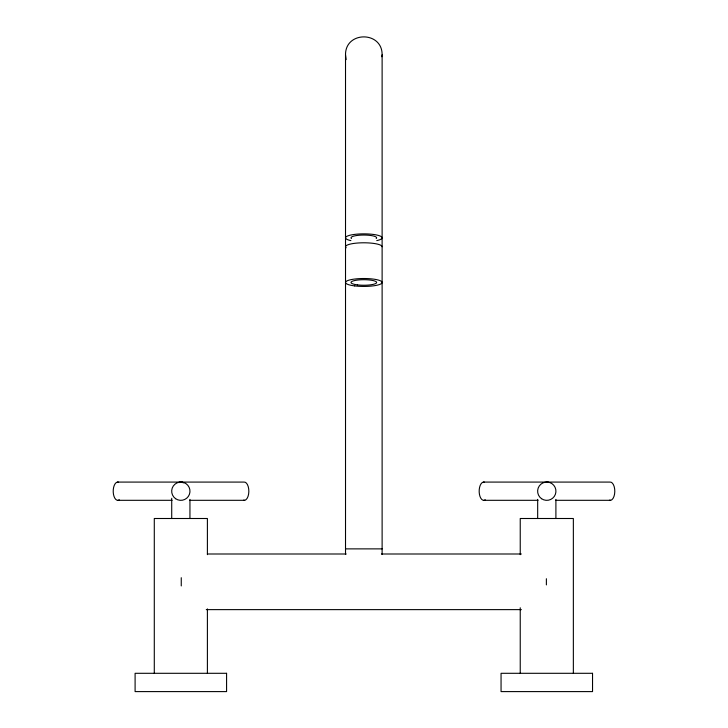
<?xml version="1.0" encoding="UTF-8"?>
<svg xmlns="http://www.w3.org/2000/svg" width="728" height="728" viewBox="0 0 728 728"><rect width="100%" height="100%" fill="white"/><g stroke="black" fill="none" stroke-linecap="round" stroke-linejoin="round"><path stroke-width="1.09" d="M345.518 554.509L345.518 54.837C345.227 30.913 382.409 30.913 382.118 54.837L382.118 554.509M381.863 56.748L382.118 54.837M117.381 482.082L180.289 482.082M483.337 482.082L546.246 482.082A9.146 4.577 -90 0 1 547.438 482.191M118.173 500.309L172.09 500.309M189.617 500.309L244.663 500.309M484.129 500.309L538.047 500.309M555.573 500.309L610.619 500.309M345.518 548.876L382.118 548.876M207.416 553.999L346.191 553.999M381.445 553.999L521.357 553.999M206.279 609.627L521.357 609.627M345.518 54.837L346.146 59.605M573.355 673.3L573.355 518.5L520.238 518.5L520.238 554.663M555.901 499.399L555.901 518.5M546.382 578.733L546.382 584.903M537.673 499.399L537.673 518.5M520.238 607.771L520.238 673.3M207.398 554.663L207.398 518.5L154.291 518.5L154.291 673.3M207.398 608.899L207.398 673.3M189.944 499.399L189.944 518.5M181.254 577.704L181.254 585.931M171.717 498.28L171.717 518.5M179.124 482.6A9.146 4.577 -90 0 1 181.481 482.191M119.337 499.799A9.146 4.577 -90 0 1 113.222 491.982A9.146 4.577 -90 0 1 118.573 482.191M183.292 482.91A9.146 4.577 -90 0 0 180.963 482.082L243.871 482.082A9.146 4.577 -90 0 1 248.839 491.609A9.146 4.577 -90 0 1 243.471 500.209M485.294 499.799A9.146 4.577 -90 0 1 479.179 491.982A9.146 4.577 -90 0 1 484.53 482.191M548.111 482.191A9.146 4.577 -90 0 0 546.919 482.082L609.827 482.082A9.146 4.577 -90 0 1 614.796 491.609A9.146 4.577 -90 0 1 609.427 500.209M346.146 247.775A18.3 3.958 0 0 1 361.434 242.824A18.3 3.958 0 0 1 382.118 246.746M350.878 240.613A18.3 3.958 0 0 1 350.878 235.017A18.3 3.958 0 0 1 376.758 235.017A18.3 3.958 0 0 1 376.758 240.613M351.442 238.529A12.813 2.776 0 0 1 363.818 235.044A12.813 2.776 0 0 1 376.203 238.529M226.581 673.3L135.099 673.3L135.099 691.6L226.581 691.6L226.581 673.3M592.537 673.3L501.055 673.3L501.055 691.6L592.537 691.6L592.537 673.3M175.594 498.698A9.146 9.146 0 0 0 189.944 491.982A9.146 9.146 0 0 0 176.959 482.91A9.146 9.146 0 0 0 175.594 498.698M541.541 498.698A9.146 9.146 0 0 0 555.901 491.982A9.146 9.146 0 0 0 542.906 482.91A9.146 9.146 0 0 0 541.541 498.698M354.673 285.904A18.3 3.958 0 0 0 382.118 282.473A18.3 3.958 0 0 0 354.673 279.042A18.3 3.958 0 0 0 354.673 285.904M357.412 284.876A12.813 2.776 0 0 0 376.64 282.473A12.813 2.776 0 0 0 357.412 280.071A12.813 2.776 0 0 0 357.412 284.876"/></g></svg>
